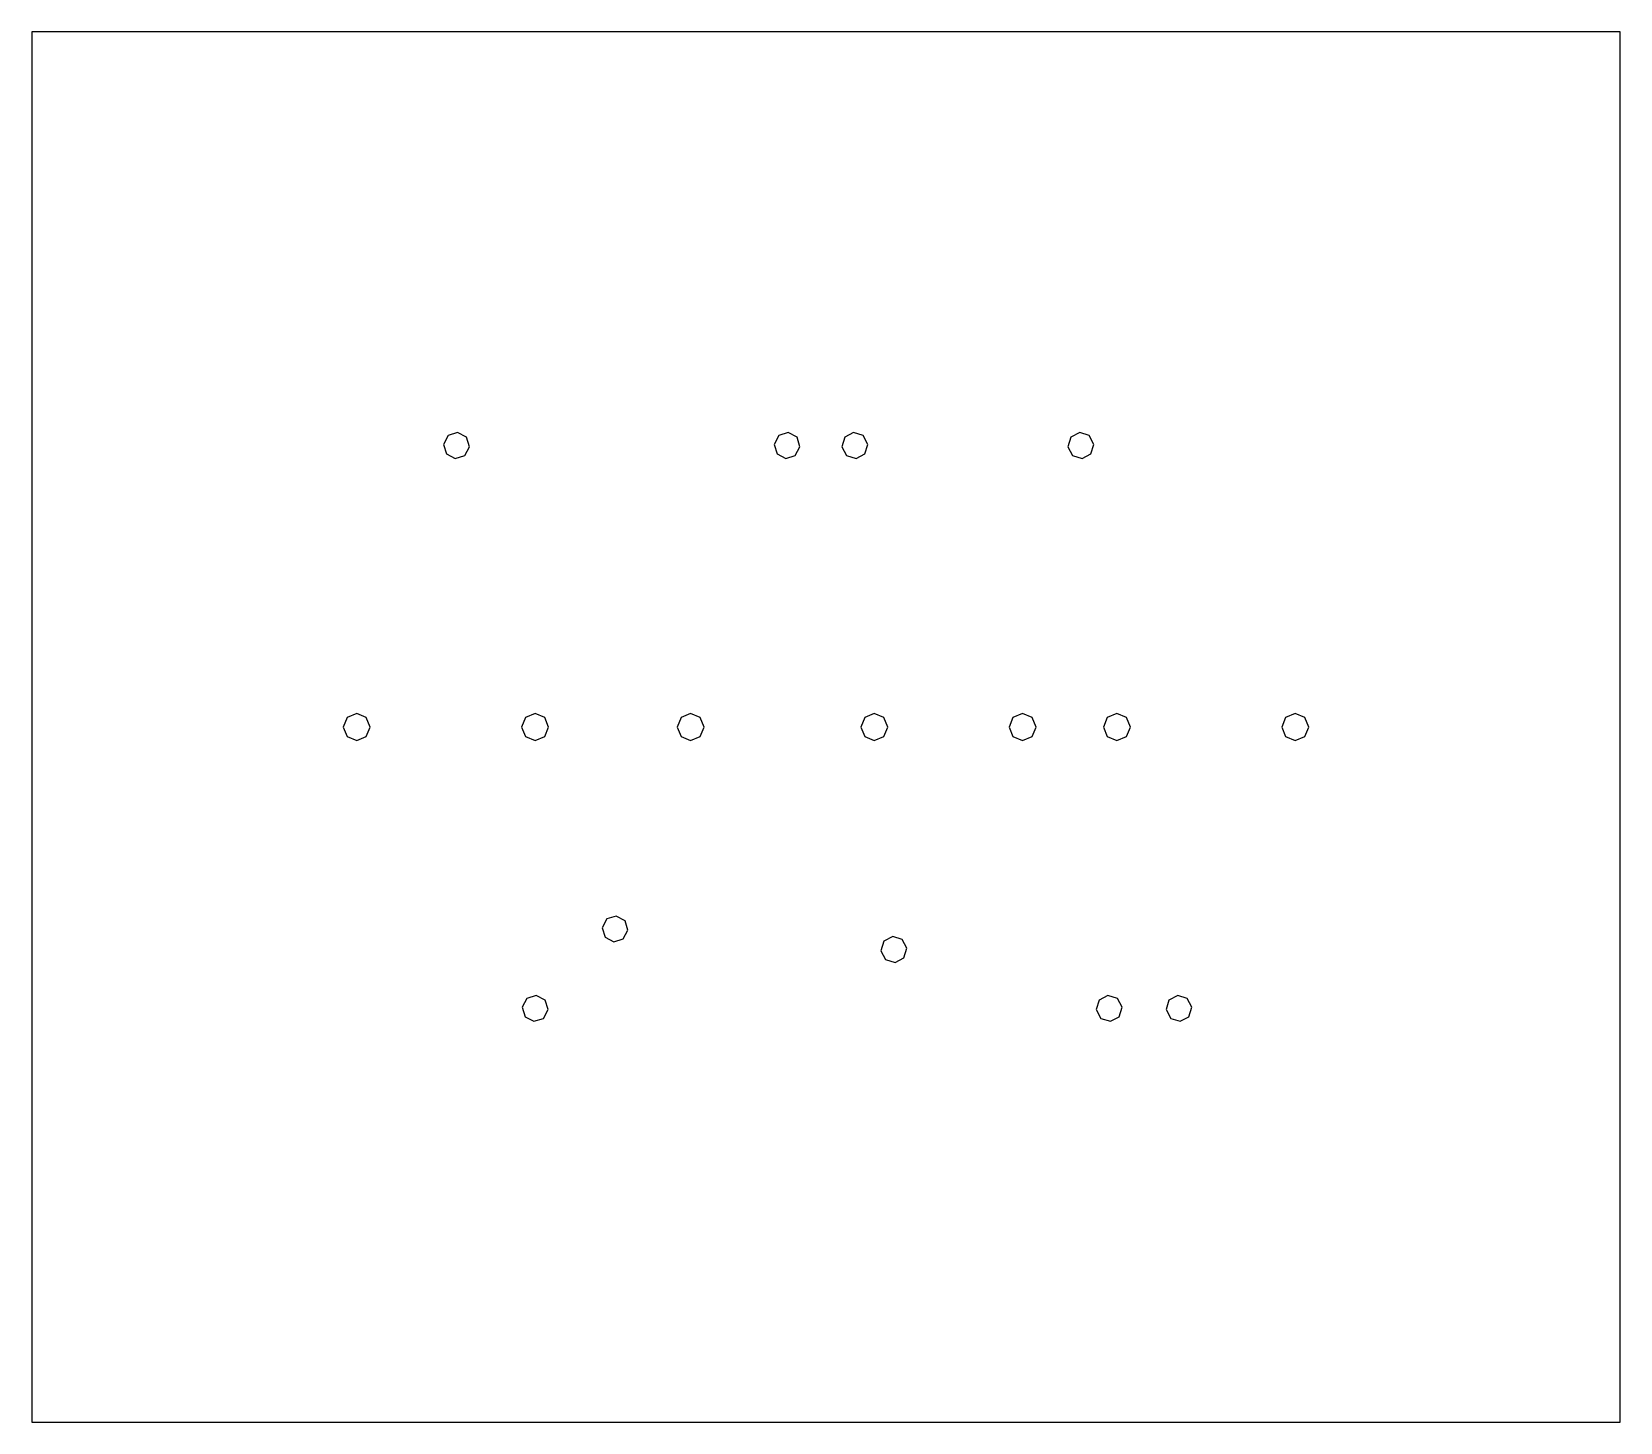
# Model space of a CAD drawing. Extents: x -1.24 to 3.56, y -2.95 to 1.25.
import ezdxf

# ---------------------------------------------------------------- set-up
doc = ezdxf.new("R2010")
doc.units = 0
doc.layers.add('V7', color=80, linetype='CONTINUOUS')

msp = doc.modelspace()

# ---------------------------------------------------------------- linework, layer by layer
at = {"layer": 'V7'}
for points in [[(-1.2443, -2.9537), (3.5557, -2.9537), (3.5557, 1.2463), (-1.2443, 1.2463), (-1.2443, -2.9537)], [(0.0693, 0.0213), (0.0427, 0.0354), (0.014, 0.0265), (0, 0), (0.0088, -0.0287), (0.0354, -0.0427), (0.064, -0.0339), (0.0781, -0.0074), (0.0693, 0.0213)], [(1.0629, -0.0339), (1.077, -0.0074), (1.0681, 0.0213), (1.0416, 0.0354), (1.0129, 0.0265), (0.9989, 0), (1.0077, -0.0287), (1.0342, -0.0427), (1.0629, -0.0339)], [(1.2819, 0), (1.2678, 0.0265), (1.2391, 0.0354), (1.2126, 0.0213), (1.2038, -0.0074), (1.2178, -0.0339), (1.2465, -0.0427), (1.273, -0.0287), (1.2819, 0)], [(1.9562, -0.0287), (1.965, 0), (1.9509, 0.0265), (1.9223, 0.0354), (1.8957, 0.0213), (1.8869, -0.0074), (1.9009, -0.0339), (1.9296, -0.0427), (1.9562, -0.0287)], [(-0.2912, -0.8826), (-0.2622, -0.8946), (-0.2333, -0.8826), (-0.2213, -0.8537), (-0.2333, -0.8247), (-0.2622, -0.8127), (-0.2912, -0.8247), (-0.3032, -0.8537), (-0.2912, -0.8826)], [(0.2357, -0.8537), (0.2477, -0.8826), (0.2767, -0.8946), (0.3056, -0.8826), (0.3176, -0.8537), (0.3056, -0.8247), (0.2767, -0.8127), (0.2477, -0.8247), (0.2357, -0.8537)], [(0.7177, -0.8826), (0.7467, -0.8946), (0.7756, -0.8826), (0.7876, -0.8537), (0.7756, -0.8247), (0.7467, -0.8127), (0.7177, -0.8247), (0.7057, -0.8537), (0.7177, -0.8826)], [(1.3306, -0.8826), (1.3426, -0.8537), (1.3306, -0.8247), (1.3017, -0.8127), (1.2727, -0.8247), (1.2607, -0.8537), (1.2727, -0.8826), (1.3017, -0.8946), (1.3306, -0.8826)], [(1.7088, -0.8537), (1.7208, -0.8826), (1.7498, -0.8946), (1.7787, -0.8826), (1.7907, -0.8537), (1.7787, -0.8247), (1.7498, -0.8127), (1.7208, -0.8247), (1.7088, -0.8537)], [(2.0058, -0.8247), (1.9938, -0.8537), (2.0058, -0.8826), (2.0348, -0.8946), (2.0637, -0.8826), (2.0757, -0.8537), (2.0637, -0.8247), (2.0348, -0.8127), (2.0058, -0.8247)], [(2.6026, -0.8247), (2.5737, -0.8127), (2.5447, -0.8247), (2.5327, -0.8537), (2.5447, -0.8826), (2.5737, -0.8946), (2.6026, -0.8826), (2.6146, -0.8537), (2.6026, -0.8247)], [(0.4792, -1.4601), (0.4881, -1.4888), (0.5146, -1.5028), (0.5433, -1.494), (0.5573, -1.4674), (0.5485, -1.4388), (0.522, -1.4247), (0.4933, -1.4335), (0.4792, -1.4601)], [(1.3645, -1.5648), (1.3911, -1.5508), (1.3999, -1.5221), (1.3858, -1.4955), (1.3572, -1.4867), (1.3306, -1.5008), (1.3218, -1.5294), (1.3358, -1.556), (1.3645, -1.5648)], [(0.2517, -1.6735), (0.2376, -1.7), (0.2465, -1.7287), (0.273, -1.7427), (0.3017, -1.7339), (0.3157, -1.7074), (0.3069, -1.6787), (0.2804, -1.6646), (0.2517, -1.6735)], [(2.015, -1.7427), (2.0415, -1.7287), (2.0504, -1.7), (2.0363, -1.6735), (2.0076, -1.6646), (1.9811, -1.6787), (1.9723, -1.7074), (1.9863, -1.7339), (2.015, -1.7427)], [(2.1922, -1.6787), (2.1834, -1.7074), (2.1974, -1.7339), (2.2261, -1.7427), (2.2526, -1.7287), (2.2615, -1.7), (2.2474, -1.6735), (2.2187, -1.6646), (2.1922, -1.6787)]]:
    msp.add_lwpolyline(points, close=True, dxfattribs=at)

doc.saveas('drawing.dxf')
